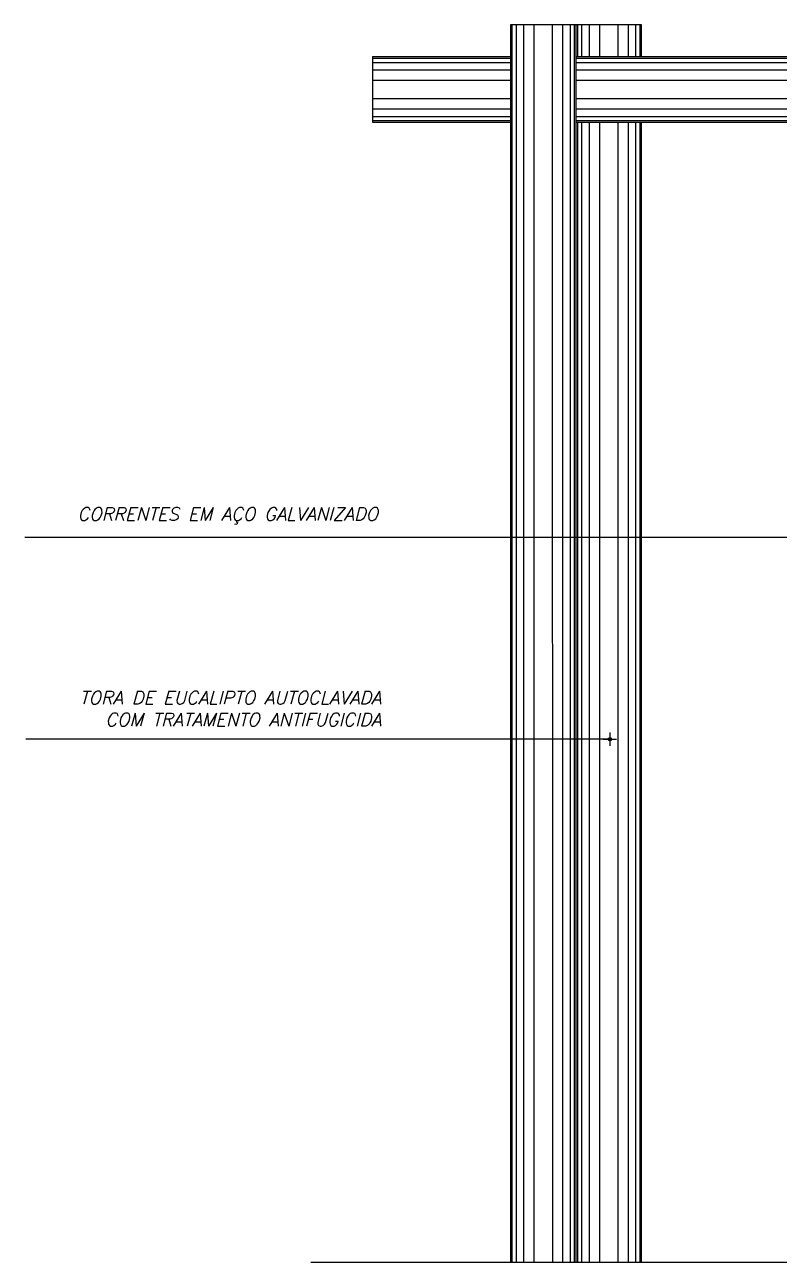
# Model space of a CAD drawing. Header units: millimetres. Extents: x 490 to 675, y -160 to -87.
# Drawn here: x 584.317 to 586.047, y -159.159 to -156.323 of the extents above; entities that cross this region are included whole.
import ezdxf

# ---------------------------------------------------------------- set-up
doc = ezdxf.new("R2010")
doc.units = ezdxf.units.MM
doc.header["$LTSCALE"] = 2.5
for name, color, linetype in [('ARQ_COTAS', 1, 'Continuous'), ('ARQ_ESTRUTURA', 6, 'Continuous'), ('ARQ_HAT', 8, 'Continuous'), ('ARQ_VISTA02', 2, 'Continuous')]:
    doc.layers.add(name, color=color, linetype=linetype)
doc.styles.add('ROMANS', font='romans', dxfattribs={"oblique": 15})
doc.dimstyles.new('CHAMADA 20 AGORA', dxfattribs={"dimtxt": 0.03, "dimasz": 0.015, "dimexe": 0.18, "dimexo": 0.06, "dimgap": 0.03, "dimtad": 1, "dimrnd": 0.01, "dimzin": 4, "dimdsep": 46, "dimtxsty": 'ROMANS', "dimblk": 'DOT', "dimcen": 0.09, "dimse1": 1, "dimse2": 1, "dimclrd": 7, "dimclre": 8, "dimclrt": 2, "dimadec": 0, "dimazin": 0, "dimtfac": 1.666667, "dimtix": 1, "dimtmove": 0, "dimatfit": 3, "dimldrblk": 'DOT', "dimfxl": 1, "dimtvp": 1.333333, "dimtolj": 1, "dimtzin": 0, "dimarcsym": 0})

# ---------------------------------------------------------------- blocks, each defined once
blk = doc.blocks.new('DOT')
for p, q in [((-1, 0), (1, 0)), ((0, 1), (0, -1))]:
    blk.add_line(p, q)
blk.add_circle((0, 0), 0.25)

msp = doc.modelspace()

# ---------------------------------------------------------------- linework, layer by layer
at = {"layer": 'ARQ_ESTRUTURA'}
msp.add_line((584.9733, -159.1593), (591.5223, -159.1593), dxfattribs=at)
at = {"layer": 'ARQ_HAT'}
for p, q in [((585.4346, -156.323), (585.4346, -159.1593)), ((585.444, -156.323), (585.444, -159.1593)), ((585.4613, -156.323), (585.4613, -159.1593)), ((585.4848, -156.323), (585.4848, -159.1593)), ((585.527, -156.323), (585.5271, -159.1593)), ((585.5505, -156.323), (585.5505, -159.1593)), ((585.5678, -156.323), (585.5678, -159.1593)), ((585.5772, -156.323), (585.5772, -159.1593)), ((585.5848, -156.323), (585.5848, -156.396)), ((585.5942, -156.323), (585.5942, -156.396)), ((585.6116, -156.323), (585.6116, -156.396)), ((585.635, -156.323), (585.635, -156.396)), ((585.6773, -156.323), (585.6773, -156.396)), ((585.7007, -156.323), (585.7007, -156.396)), ((585.718, -156.323), (585.718, -156.396)), ((585.7274, -156.323), (585.7274, -156.396)), ((585.1146, -156.3999), (585.4309, -156.3999)), ((585.1146, -156.4093), (585.4309, -156.4093)), ((585.5811, -156.3999), (588.2898, -156.3999)), ((585.5811, -156.4093), (588.2898, -156.4093)), ((585.1146, -156.4267), (585.4309, -156.4267)), ((585.1146, -156.4501), (585.4309, -156.4501)), ((585.5811, -156.4267), (588.2898, -156.4267)), ((585.5811, -156.4501), (588.2898, -156.4501)), ((585.1146, -156.4924), (585.4309, -156.4924)), ((585.5811, -156.4924), (588.2898, -156.4924)), ((585.1146, -156.5158), (585.4309, -156.5158)), ((585.1146, -156.5332), (585.4309, -156.5332)), ((585.5811, -156.5158), (588.2898, -156.5158)), ((585.5811, -156.5332), (588.2898, -156.5332)), ((585.1146, -156.5426), (585.4309, -156.5426)), ((585.5811, -156.5426), (588.2898, -156.5426)), ((585.5848, -156.5465), (585.5848, -159.1593)), ((585.5942, -156.5465), (585.5942, -159.1593)), ((585.6116, -156.5465), (585.6115, -159.1593)), ((585.635, -156.5465), (585.635, -159.1593)), ((585.6773, -156.5465), (585.6773, -159.1593)), ((585.7007, -156.5465), (585.7007, -159.1593)), ((585.718, -156.5465), (585.7181, -159.1593)), ((585.7274, -156.5465), (585.7275, -159.1593))]:
    msp.add_line(p, q, dxfattribs=at)
at = {"layer": 'ARQ_VISTA02'}
for p, q in [((585.5811, -156.323), (585.4309, -156.323)), ((585.4309, -156.323), (585.4309, -159.1593)), ((585.7314, -156.323), (585.5811, -156.323)), ((585.5811, -156.323), (585.5811, -159.1594)), ((585.7314, -156.396), (585.7314, -156.323)), ((585.1146, -156.396), (585.4309, -156.396)), ((585.1146, -156.396), (585.1146, -156.5465)), ((585.5811, -156.396), (588.2898, -156.396)), ((585.1146, -156.5465), (585.4309, -156.5465)), ((585.5811, -156.5465), (588.2898, -156.5465)), ((585.7314, -159.1594), (585.7314, -156.5465))]:
    msp.add_line(p, q, dxfattribs=at)

# ---------------------------------------------------------------- texts
at = {"layer": 'ARQ_COTAS', "color": 2, "char_height": 0.03, "attachment_point": 9, "style": 'ROMANS'}
for s, insert in [('CORRENTES EM AÇO GALVANIZADO', (585.1273, -157.4681)), ('TORA DE EUCALIPTO AUTOCLAVADA\\PCOM TRATAMENTO ANTIFUGICIDA', (585.1347, -157.9305))]:
    msp.add_mtext(s, dxfattribs=dict(at, insert=insert))

# ---------------------------------------------------------------- leaders
at = {"layer": 'ARQ_COTAS', "annotation_type": 0, "has_hookline": 1, "hookline_direction": 1}
for points, text_width in [([(586.6843, -157.4981), (585.2241, -157.4981), (585.1573, -157.4981)], 0.8099), ([(585.659, -157.9605), (585.2315, -157.9605), (585.1647, -157.9605)], 0.8148)]:
    msp.add_leader(points, dimstyle='CHAMADA 20 AGORA', override={"dimldrblk": 'DOT'}, dxfattribs=dict(at, text_width=text_width))

doc.saveas('drawing.dxf')
